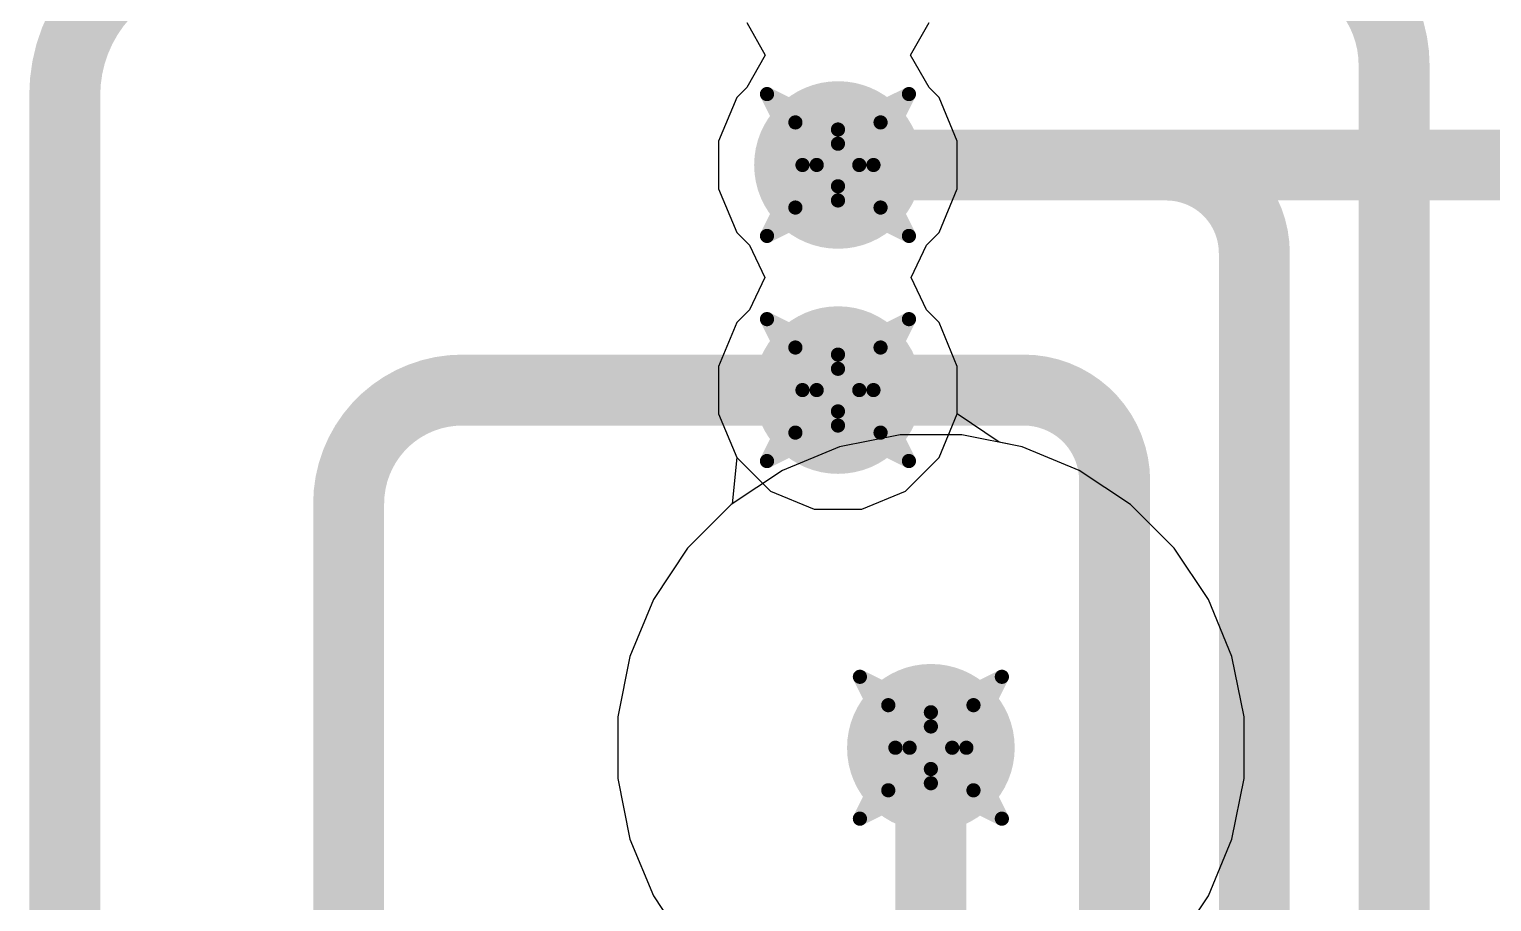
# Model space of a CAD drawing. Header units: inches. Extents: x -2 to 5376, y -4 to 5426.
# Drawn here: x 72.52 to 77.75, y 36.67 to 39.8 of the extents above; entities that cross this region are included whole.
import ezdxf

# ---------------------------------------------------------------- set-up
doc = ezdxf.new("R2010")
doc.units = ezdxf.units.IN
for name, color, linetype in [('Bottom Layer', 5, 'Continuous'), ('Drill Drawing', 1, 'Continuous'), ('Layer 1', 16, 'Continuous'), ('Layer 2', 76, 'Continuous'), ('Top Layer', 1, 'Continuous'), ('Via Holes', 16, 'Continuous')]:
    doc.layers.add(name, color=color, linetype=linetype)

msp = doc.modelspace()

# ---------------------------------------------------------------- hatches: boundary and pattern name
at = {"layer": 'Bottom Layer'}
h = msp.add_hatch(color=5, dxfattribs=at)
edge = h.paths.add_edge_path()
edge.add_arc((75.411, 39.3124), 0.3, 0, 360)
h = msp.add_hatch(color=5, dxfattribs=at)
edge = h.paths.add_edge_path()
edge.add_arc((75.411, 38.5065), 0.3, 0, 360)
h = msp.add_hatch(color=5, dxfattribs=at)
edge = h.paths.add_edge_path()
edge.add_arc((75.7435, 37.2259), 0.3, 0, 360)
at = {"layer": 'Layer 1'}
h = msp.add_hatch(color=16, dxfattribs=at)
edge = h.paths.add_edge_path()
edge.add_arc((75.411, 39.3124), 0.3, 0, 360)
h = msp.add_hatch(color=16, dxfattribs=at)
edge = h.paths.add_edge_path()
edge.add_arc((75.411, 38.5065), 0.3, 0, 360)
h = msp.add_hatch(color=16, dxfattribs=at)
edge = h.paths.add_edge_path()
edge.add_arc((75.7435, 37.2259), 0.3, 0, 360)
at = {"layer": 'Layer 2'}
h = msp.add_hatch(color=76, dxfattribs=at)
edge = h.paths.add_edge_path()
edge.add_arc((75.411, 39.3124), 0.3, 0, 360)
h = msp.add_hatch(color=76, dxfattribs=at)
edge = h.paths.add_edge_path()
edge.add_arc((75.411, 38.5065), 0.3, 0, 360)
h = msp.add_hatch(color=76, dxfattribs=at)
edge = h.paths.add_edge_path()
edge.add_arc((75.7435, 37.2259), 0.3, 0, 360)
at = {"layer": 'Top Layer'}
h = msp.add_hatch(color=1, dxfattribs=at)
edge = h.paths.add_edge_path()
edge.add_arc((75.411, 39.3124), 0.3, 0, 360)
h = msp.add_hatch(color=1, dxfattribs=at)
edge = h.paths.add_edge_path()
edge.add_arc((75.411, 38.5065), 0.3, 0, 360)
h = msp.add_hatch(color=1, dxfattribs=at)
edge = h.paths.add_edge_path()
edge.add_arc((75.7435, 37.2259), 0.3, 0, 360)
at = {"layer": 'Via Holes'}
h = msp.add_hatch(color=7, dxfattribs=at)
edge = h.paths.add_edge_path()
edge.add_arc((75.411, 39.3124), 0.15, 0, 360)
h = msp.add_hatch(color=7, dxfattribs=at)
edge = h.paths.add_edge_path()
edge.add_arc((75.411, 38.5065), 0.15, 0, 360)
h = msp.add_hatch(color=7, dxfattribs=at)
edge = h.paths.add_edge_path()
edge.add_arc((75.7435, 37.2259), 0.15, 0, 360)

# ---------------------------------------------------------------- linework, layer by layer
at = {"layer": 'Bottom Layer'}
for points in [[(72.644, 39.5615, 0.254, 0.254, -0.414214), (73.1822, 40.0997, 0.254, 0.254, 0)], [(72.644, 31.6777, 0.254, 0.254, 0), (72.644, 39.5615, 0.254, 0.254, 0)], [(75.411, 39.3124, 0.254, 0.254, 0), (96.0465, 39.3124, 0.254, 0.254, 0)], [(73.66, 38.1, 0.254, 0.254, -0.414214), (74.0665, 38.5065, 0.254, 0.254, 0)], [(74.0665, 38.5065, 0.254, 0.254, 0), (75.411, 38.5065, 0.254, 0.254, 0)], [(73.66, 33.3272, 0.254, 0.254, 0), (73.66, 38.1, 0.254, 0.254, 0)]]:
    msp.add_lwpolyline(points, format="xyseb", dxfattribs=at)
for points in [[(72.5805, 39.5615, 0.127, 0.127, 1), (72.7075, 39.5615, 0.127, 0.127, 1)], [(72.5805, 39.5615, 0.127, 0.127, 1), (72.7075, 39.5615, 0.127, 0.127, 1)], [(75.3475, 39.3124, 0.127, 0.127, 1), (75.4745, 39.3124, 0.127, 0.127, 1)], [(74.003, 38.5065, 0.127, 0.127, 1), (74.13, 38.5065, 0.127, 0.127, 1)], [(74.003, 38.5065, 0.127, 0.127, 1), (74.13, 38.5065, 0.127, 0.127, 1)], [(75.3475, 38.5065, 0.127, 0.127, 1), (75.4745, 38.5065, 0.127, 0.127, 1)], [(73.5965, 38.1, 0.127, 0.127, 1), (73.7235, 38.1, 0.127, 0.127, 1)], [(73.5965, 38.1, 0.127, 0.127, 1), (73.7235, 38.1, 0.127, 0.127, 1)]]:
    msp.add_lwpolyline(points, format="xyseb", close=True, dxfattribs=at)
at = {"layer": 'Drill Drawing'}
for points in [[(75.157, 39.5664, 0.0508, 0.0508, 0), (75.411, 39.4394, 0.0508, 0.0508, 0)], [(75.157, 39.5664, 0.0508, 0.0508, 0), (75.284, 39.3124, 0.0508, 0.0508, 0)], [(75.411, 39.4394, 0.0508, 0.0508, 0), (75.665, 39.5664, 0.0508, 0.0508, 0)], [(75.538, 39.3124, 0.0508, 0.0508, 0), (75.665, 39.5664, 0.0508, 0.0508, 0)], [(75.2586, 39.4648, 0.0508, 0.0508, 0), (75.411, 39.3886, 0.0508, 0.0508, 0)], [(75.2586, 39.4648, 0.0508, 0.0508, 0), (75.3348, 39.3124, 0.0508, 0.0508, 0)], [(75.411, 39.3886, 0.0508, 0.0508, 0), (75.5634, 39.4648, 0.0508, 0.0508, 0)], [(75.4872, 39.3124, 0.0508, 0.0508, 0), (75.5634, 39.4648, 0.0508, 0.0508, 0)], [(75.157, 39.0584, 0.0508, 0.0508, 0), (75.284, 39.3124, 0.0508, 0.0508, 0)], [(75.2586, 39.16, 0.0508, 0.0508, 0), (75.3348, 39.3124, 0.0508, 0.0508, 0)], [(75.4872, 39.3124, 0.0508, 0.0508, 0), (75.5634, 39.16, 0.0508, 0.0508, 0)], [(75.538, 39.3124, 0.0508, 0.0508, 0), (75.665, 39.0584, 0.0508, 0.0508, 0)], [(75.2586, 39.16, 0.0508, 0.0508, 0), (75.411, 39.2362, 0.0508, 0.0508, 0)], [(75.411, 39.2362, 0.0508, 0.0508, 0), (75.5634, 39.16, 0.0508, 0.0508, 0)], [(75.157, 39.0584, 0.0508, 0.0508, 0), (75.411, 39.1854, 0.0508, 0.0508, 0)], [(75.411, 39.1854, 0.0508, 0.0508, 0), (75.665, 39.0584, 0.0508, 0.0508, 0)], [(75.157, 38.7605, 0.0508, 0.0508, 0), (75.411, 38.6335, 0.0508, 0.0508, 0)], [(75.157, 38.7605, 0.0508, 0.0508, 0), (75.284, 38.5065, 0.0508, 0.0508, 0)], [(75.411, 38.6335, 0.0508, 0.0508, 0), (75.665, 38.7605, 0.0508, 0.0508, 0)], [(75.538, 38.5065, 0.0508, 0.0508, 0), (75.665, 38.7605, 0.0508, 0.0508, 0)], [(75.2586, 38.6589, 0.0508, 0.0508, 0), (75.411, 38.5827, 0.0508, 0.0508, 0)], [(75.2586, 38.6589, 0.0508, 0.0508, 0), (75.3348, 38.5065, 0.0508, 0.0508, 0)], [(75.411, 38.5827, 0.0508, 0.0508, 0), (75.5634, 38.6589, 0.0508, 0.0508, 0)], [(75.4872, 38.5065, 0.0508, 0.0508, 0), (75.5634, 38.6589, 0.0508, 0.0508, 0)], [(75.157, 38.2525, 0.0508, 0.0508, 0), (75.284, 38.5065, 0.0508, 0.0508, 0)], [(75.2586, 38.3541, 0.0508, 0.0508, 0), (75.3348, 38.5065, 0.0508, 0.0508, 0)], [(75.4872, 38.5065, 0.0508, 0.0508, 0), (75.5634, 38.3541, 0.0508, 0.0508, 0)], [(75.538, 38.5065, 0.0508, 0.0508, 0), (75.665, 38.2525, 0.0508, 0.0508, 0)], [(75.2586, 38.3541, 0.0508, 0.0508, 0), (75.411, 38.4303, 0.0508, 0.0508, 0)], [(75.411, 38.4303, 0.0508, 0.0508, 0), (75.5634, 38.3541, 0.0508, 0.0508, 0)], [(75.157, 38.2525, 0.0508, 0.0508, 0), (75.411, 38.3795, 0.0508, 0.0508, 0)], [(75.411, 38.3795, 0.0508, 0.0508, 0), (75.665, 38.2525, 0.0508, 0.0508, 0)], [(75.4895, 37.4799, 0.0508, 0.0508, 0), (75.7435, 37.3529, 0.0508, 0.0508, 0)], [(75.4895, 37.4799, 0.0508, 0.0508, 0), (75.6165, 37.2259, 0.0508, 0.0508, 0)], [(75.7435, 37.3529, 0.0508, 0.0508, 0), (75.9975, 37.4799, 0.0508, 0.0508, 0)], [(75.8705, 37.2259, 0.0508, 0.0508, 0), (75.9975, 37.4799, 0.0508, 0.0508, 0)], [(75.5911, 37.3783, 0.0508, 0.0508, 0), (75.7435, 37.3021, 0.0508, 0.0508, 0)], [(75.5911, 37.3783, 0.0508, 0.0508, 0), (75.6673, 37.2259, 0.0508, 0.0508, 0)], [(75.7435, 37.3021, 0.0508, 0.0508, 0), (75.8959, 37.3783, 0.0508, 0.0508, 0)], [(75.8197, 37.2259, 0.0508, 0.0508, 0), (75.8959, 37.3783, 0.0508, 0.0508, 0)], [(75.4895, 36.9719, 0.0508, 0.0508, 0), (75.6165, 37.2259, 0.0508, 0.0508, 0)], [(75.5911, 37.0735, 0.0508, 0.0508, 0), (75.6673, 37.2259, 0.0508, 0.0508, 0)], [(75.8197, 37.2259, 0.0508, 0.0508, 0), (75.8959, 37.0735, 0.0508, 0.0508, 0)], [(75.8705, 37.2259, 0.0508, 0.0508, 0), (75.9975, 36.9719, 0.0508, 0.0508, 0)], [(75.5911, 37.0735, 0.0508, 0.0508, 0), (75.7435, 37.1497, 0.0508, 0.0508, 0)], [(75.7435, 37.1497, 0.0508, 0.0508, 0), (75.8959, 37.0735, 0.0508, 0.0508, 0)], [(75.4895, 36.9719, 0.0508, 0.0508, 0), (75.7435, 37.0989, 0.0508, 0.0508, 0)], [(75.7435, 37.0989, 0.0508, 0.0508, 0), (75.9975, 36.9719, 0.0508, 0.0508, 0)]]:
    msp.add_lwpolyline(points, format="xyseb", dxfattribs=at)
for points in [[(75.1443, 39.5664, 0.0254, 0.0254, 1), (75.1697, 39.5664, 0.0254, 0.0254, 1)], [(75.1443, 39.5664, 0.0254, 0.0254, 1), (75.1697, 39.5664, 0.0254, 0.0254, 1)], [(75.6523, 39.5664, 0.0254, 0.0254, 1), (75.6777, 39.5664, 0.0254, 0.0254, 1)], [(75.6523, 39.5664, 0.0254, 0.0254, 1), (75.6777, 39.5664, 0.0254, 0.0254, 1)], [(75.2459, 39.4648, 0.0254, 0.0254, 1), (75.2713, 39.4648, 0.0254, 0.0254, 1)], [(75.2459, 39.4648, 0.0254, 0.0254, 1), (75.2713, 39.4648, 0.0254, 0.0254, 1)], [(75.3983, 39.4394, 0.0254, 0.0254, 1), (75.4237, 39.4394, 0.0254, 0.0254, 1)], [(75.3983, 39.4394, 0.0254, 0.0254, 1), (75.4237, 39.4394, 0.0254, 0.0254, 1)], [(75.5507, 39.4648, 0.0254, 0.0254, 1), (75.5761, 39.4648, 0.0254, 0.0254, 1)], [(75.5507, 39.4648, 0.0254, 0.0254, 1), (75.5761, 39.4648, 0.0254, 0.0254, 1)], [(75.3983, 39.3886, 0.0254, 0.0254, 1), (75.4237, 39.3886, 0.0254, 0.0254, 1)], [(75.3983, 39.3886, 0.0254, 0.0254, 1), (75.4237, 39.3886, 0.0254, 0.0254, 1)], [(75.2713, 39.3124, 0.0254, 0.0254, 1), (75.2967, 39.3124, 0.0254, 0.0254, 1)], [(75.2713, 39.3124, 0.0254, 0.0254, 1), (75.2967, 39.3124, 0.0254, 0.0254, 1)], [(75.3221, 39.3124, 0.0254, 0.0254, 1), (75.3475, 39.3124, 0.0254, 0.0254, 1)], [(75.3221, 39.3124, 0.0254, 0.0254, 1), (75.3475, 39.3124, 0.0254, 0.0254, 1)], [(75.4745, 39.3124, 0.0254, 0.0254, 1), (75.4999, 39.3124, 0.0254, 0.0254, 1)], [(75.4745, 39.3124, 0.0254, 0.0254, 1), (75.4999, 39.3124, 0.0254, 0.0254, 1)], [(75.5253, 39.3124, 0.0254, 0.0254, 1), (75.5507, 39.3124, 0.0254, 0.0254, 1)], [(75.5253, 39.3124, 0.0254, 0.0254, 1), (75.5507, 39.3124, 0.0254, 0.0254, 1)], [(75.3983, 39.2362, 0.0254, 0.0254, 1), (75.4237, 39.2362, 0.0254, 0.0254, 1)], [(75.3983, 39.2362, 0.0254, 0.0254, 1), (75.4237, 39.2362, 0.0254, 0.0254, 1)], [(75.3983, 39.1854, 0.0254, 0.0254, 1), (75.4237, 39.1854, 0.0254, 0.0254, 1)], [(75.3983, 39.1854, 0.0254, 0.0254, 1), (75.4237, 39.1854, 0.0254, 0.0254, 1)], [(75.2459, 39.16, 0.0254, 0.0254, 1), (75.2713, 39.16, 0.0254, 0.0254, 1)], [(75.2459, 39.16, 0.0254, 0.0254, 1), (75.2713, 39.16, 0.0254, 0.0254, 1)], [(75.5507, 39.16, 0.0254, 0.0254, 1), (75.5761, 39.16, 0.0254, 0.0254, 1)], [(75.5507, 39.16, 0.0254, 0.0254, 1), (75.5761, 39.16, 0.0254, 0.0254, 1)], [(75.1443, 39.0584, 0.0254, 0.0254, 1), (75.1697, 39.0584, 0.0254, 0.0254, 1)], [(75.1443, 39.0584, 0.0254, 0.0254, 1), (75.1697, 39.0584, 0.0254, 0.0254, 1)], [(75.6523, 39.0584, 0.0254, 0.0254, 1), (75.6777, 39.0584, 0.0254, 0.0254, 1)], [(75.6523, 39.0584, 0.0254, 0.0254, 1), (75.6777, 39.0584, 0.0254, 0.0254, 1)], [(75.1443, 38.7605, 0.0254, 0.0254, 1), (75.1697, 38.7605, 0.0254, 0.0254, 1)], [(75.1443, 38.7605, 0.0254, 0.0254, 1), (75.1697, 38.7605, 0.0254, 0.0254, 1)], [(75.6523, 38.7605, 0.0254, 0.0254, 1), (75.6777, 38.7605, 0.0254, 0.0254, 1)], [(75.6523, 38.7605, 0.0254, 0.0254, 1), (75.6777, 38.7605, 0.0254, 0.0254, 1)], [(75.2459, 38.6589, 0.0254, 0.0254, 1), (75.2713, 38.6589, 0.0254, 0.0254, 1)], [(75.2459, 38.6589, 0.0254, 0.0254, 1), (75.2713, 38.6589, 0.0254, 0.0254, 1)], [(75.5507, 38.6589, 0.0254, 0.0254, 1), (75.5761, 38.6589, 0.0254, 0.0254, 1)], [(75.5507, 38.6589, 0.0254, 0.0254, 1), (75.5761, 38.6589, 0.0254, 0.0254, 1)], [(75.3983, 38.6335, 0.0254, 0.0254, 1), (75.4237, 38.6335, 0.0254, 0.0254, 1)], [(75.3983, 38.6335, 0.0254, 0.0254, 1), (75.4237, 38.6335, 0.0254, 0.0254, 1)], [(75.3983, 38.5827, 0.0254, 0.0254, 1), (75.4237, 38.5827, 0.0254, 0.0254, 1)], [(75.3983, 38.5827, 0.0254, 0.0254, 1), (75.4237, 38.5827, 0.0254, 0.0254, 1)], [(75.2713, 38.5065, 0.0254, 0.0254, 1), (75.2967, 38.5065, 0.0254, 0.0254, 1)], [(75.2713, 38.5065, 0.0254, 0.0254, 1), (75.2967, 38.5065, 0.0254, 0.0254, 1)], [(75.3221, 38.5065, 0.0254, 0.0254, 1), (75.3475, 38.5065, 0.0254, 0.0254, 1)], [(75.3221, 38.5065, 0.0254, 0.0254, 1), (75.3475, 38.5065, 0.0254, 0.0254, 1)], [(75.4745, 38.5065, 0.0254, 0.0254, 1), (75.4999, 38.5065, 0.0254, 0.0254, 1)], [(75.4745, 38.5065, 0.0254, 0.0254, 1), (75.4999, 38.5065, 0.0254, 0.0254, 1)], [(75.5253, 38.5065, 0.0254, 0.0254, 1), (75.5507, 38.5065, 0.0254, 0.0254, 1)], [(75.5253, 38.5065, 0.0254, 0.0254, 1), (75.5507, 38.5065, 0.0254, 0.0254, 1)], [(75.3983, 38.4303, 0.0254, 0.0254, 1), (75.4237, 38.4303, 0.0254, 0.0254, 1)], [(75.3983, 38.4303, 0.0254, 0.0254, 1), (75.4237, 38.4303, 0.0254, 0.0254, 1)], [(75.2459, 38.3541, 0.0254, 0.0254, 1), (75.2713, 38.3541, 0.0254, 0.0254, 1)], [(75.2459, 38.3541, 0.0254, 0.0254, 1), (75.2713, 38.3541, 0.0254, 0.0254, 1)], [(75.3983, 38.3795, 0.0254, 0.0254, 1), (75.4237, 38.3795, 0.0254, 0.0254, 1)], [(75.3983, 38.3795, 0.0254, 0.0254, 1), (75.4237, 38.3795, 0.0254, 0.0254, 1)], [(75.5507, 38.3541, 0.0254, 0.0254, 1), (75.5761, 38.3541, 0.0254, 0.0254, 1)], [(75.5507, 38.3541, 0.0254, 0.0254, 1), (75.5761, 38.3541, 0.0254, 0.0254, 1)], [(75.1443, 38.2525, 0.0254, 0.0254, 1), (75.1697, 38.2525, 0.0254, 0.0254, 1)], [(75.1443, 38.2525, 0.0254, 0.0254, 1), (75.1697, 38.2525, 0.0254, 0.0254, 1)], [(75.6523, 38.2525, 0.0254, 0.0254, 1), (75.6777, 38.2525, 0.0254, 0.0254, 1)], [(75.6523, 38.2525, 0.0254, 0.0254, 1), (75.6777, 38.2525, 0.0254, 0.0254, 1)], [(75.4768, 37.4799, 0.0254, 0.0254, 1), (75.5022, 37.4799, 0.0254, 0.0254, 1)], [(75.4768, 37.4799, 0.0254, 0.0254, 1), (75.5022, 37.4799, 0.0254, 0.0254, 1)], [(75.9848, 37.4799, 0.0254, 0.0254, 1), (76.0102, 37.4799, 0.0254, 0.0254, 1)], [(75.9848, 37.4799, 0.0254, 0.0254, 1), (76.0102, 37.4799, 0.0254, 0.0254, 1)], [(75.5784, 37.3783, 0.0254, 0.0254, 1), (75.6038, 37.3783, 0.0254, 0.0254, 1)], [(75.5784, 37.3783, 0.0254, 0.0254, 1), (75.6038, 37.3783, 0.0254, 0.0254, 1)], [(75.7308, 37.3529, 0.0254, 0.0254, 1), (75.7562, 37.3529, 0.0254, 0.0254, 1)], [(75.7308, 37.3529, 0.0254, 0.0254, 1), (75.7562, 37.3529, 0.0254, 0.0254, 1)], [(75.8832, 37.3783, 0.0254, 0.0254, 1), (75.9086, 37.3783, 0.0254, 0.0254, 1)], [(75.8832, 37.3783, 0.0254, 0.0254, 1), (75.9086, 37.3783, 0.0254, 0.0254, 1)], [(75.7308, 37.3021, 0.0254, 0.0254, 1), (75.7562, 37.3021, 0.0254, 0.0254, 1)], [(75.7308, 37.3021, 0.0254, 0.0254, 1), (75.7562, 37.3021, 0.0254, 0.0254, 1)], [(75.6038, 37.2259, 0.0254, 0.0254, 1), (75.6292, 37.2259, 0.0254, 0.0254, 1)], [(75.6038, 37.2259, 0.0254, 0.0254, 1), (75.6292, 37.2259, 0.0254, 0.0254, 1)], [(75.6546, 37.2259, 0.0254, 0.0254, 1), (75.68, 37.2259, 0.0254, 0.0254, 1)], [(75.6546, 37.2259, 0.0254, 0.0254, 1), (75.68, 37.2259, 0.0254, 0.0254, 1)], [(75.807, 37.2259, 0.0254, 0.0254, 1), (75.8324, 37.2259, 0.0254, 0.0254, 1)], [(75.807, 37.2259, 0.0254, 0.0254, 1), (75.8324, 37.2259, 0.0254, 0.0254, 1)], [(75.8578, 37.2259, 0.0254, 0.0254, 1), (75.8832, 37.2259, 0.0254, 0.0254, 1)], [(75.8578, 37.2259, 0.0254, 0.0254, 1), (75.8832, 37.2259, 0.0254, 0.0254, 1)], [(75.7308, 37.1497, 0.0254, 0.0254, 1), (75.7562, 37.1497, 0.0254, 0.0254, 1)], [(75.7308, 37.1497, 0.0254, 0.0254, 1), (75.7562, 37.1497, 0.0254, 0.0254, 1)], [(75.7308, 37.0989, 0.0254, 0.0254, 1), (75.7562, 37.0989, 0.0254, 0.0254, 1)], [(75.7308, 37.0989, 0.0254, 0.0254, 1), (75.7562, 37.0989, 0.0254, 0.0254, 1)], [(75.5784, 37.0735, 0.0254, 0.0254, 1), (75.6038, 37.0735, 0.0254, 0.0254, 1)], [(75.5784, 37.0735, 0.0254, 0.0254, 1), (75.6038, 37.0735, 0.0254, 0.0254, 1)], [(75.8832, 37.0735, 0.0254, 0.0254, 1), (75.9086, 37.0735, 0.0254, 0.0254, 1)], [(75.8832, 37.0735, 0.0254, 0.0254, 1), (75.9086, 37.0735, 0.0254, 0.0254, 1)], [(75.4768, 36.9719, 0.0254, 0.0254, 1), (75.5022, 36.9719, 0.0254, 0.0254, 1)], [(75.4768, 36.9719, 0.0254, 0.0254, 1), (75.5022, 36.9719, 0.0254, 0.0254, 1)], [(75.9848, 36.9719, 0.0254, 0.0254, 1), (76.0102, 36.9719, 0.0254, 0.0254, 1)], [(75.9848, 36.9719, 0.0254, 0.0254, 1), (76.0102, 36.9719, 0.0254, 0.0254, 1)]]:
    msp.add_lwpolyline(points, format="xyseb", close=True, dxfattribs=at)
at = {"layer": 'Layer 1'}
for p, q in [((75.0846, 39.8222), (75.151, 39.706)), ((75.6709, 39.706), (75.7373, 39.8222)), ((75.151, 39.706), (75.0846, 39.5899)), ((75.7373, 39.5899), (75.6709, 39.706)), ((75.0846, 39.5899), (75.049, 39.5542)), ((75.7729, 39.5542), (75.7373, 39.5899)), ((75.049, 39.5542), (74.984, 39.3973)), ((75.838, 39.3973), (75.7729, 39.5542)), ((74.984, 39.3973), (74.984, 39.2274)), ((75.838, 39.2274), (75.838, 39.3973)), ((74.984, 39.2274), (75.049, 39.0705)), ((75.7729, 39.0705), (75.838, 39.2274)), ((75.049, 39.0705), (75.0939, 39.0256)), ((75.728, 39.0256), (75.7729, 39.0705)), ((75.0939, 39.0256), (75.1495, 38.9094)), ((75.6724, 38.9094), (75.728, 39.0256)), ((75.1495, 38.9094), (75.0939, 38.7933)), ((75.728, 38.7933), (75.6724, 38.9094)), ((75.0939, 38.7933), (75.049, 38.7484)), ((75.7729, 38.7484), (75.728, 38.7933)), ((75.049, 38.7484), (74.984, 38.5914)), ((75.838, 38.5914), (75.7729, 38.7484)), ((74.984, 38.5914), (74.984, 38.4215)), ((75.838, 38.4215), (75.838, 38.5914)), ((74.984, 38.4215), (75.049, 38.2646)), ((75.9882, 38.3197), (75.838, 38.4215)), ((75.6331, 38.3465), (75.4166, 38.3034)), ((75.7435, 38.3465), (75.6331, 38.3465)), ((75.8538, 38.3465), (75.7435, 38.3465)), ((76.0703, 38.3034), (75.8538, 38.3465)), ((76.0703, 38.3034), (75.9882, 38.3197)), ((75.049, 38.2646), (75.0326, 38.0986)), ((75.4166, 38.3034), (75.2126, 38.2189)), ((76.2743, 38.2189), (76.0703, 38.3034)), ((76.2743, 38.2189), (76.0703, 38.3034)), ((75.2126, 38.2189), (75.0291, 38.0963)), ((76.4578, 38.0963), (76.2743, 38.2189)), ((76.4578, 38.0963), (76.2743, 38.2189)), ((75.0291, 38.0963), (74.873, 37.9402)), ((75.0291, 38.0963), (74.873, 37.9402)), ((75.0326, 38.0986), (75.0291, 38.0963)), ((76.6139, 37.9402), (76.4578, 38.0963)), ((76.6139, 37.9402), (76.4578, 38.0963)), ((74.873, 37.9402), (74.7504, 37.7567)), ((74.873, 37.9402), (74.7504, 37.7567)), ((76.7365, 37.7567), (76.6139, 37.9402)), ((76.7365, 37.7567), (76.6139, 37.9402)), ((74.7504, 37.7567), (74.6659, 37.5527)), ((74.7504, 37.7567), (74.6659, 37.5527)), ((76.821, 37.5527), (76.7365, 37.7567)), ((76.821, 37.5527), (76.7365, 37.7567)), ((74.6659, 37.5527), (74.6228, 37.3362)), ((74.6659, 37.5527), (74.6228, 37.3362)), ((76.8641, 37.3362), (76.821, 37.5527)), ((76.8641, 37.3362), (76.821, 37.5527)), ((74.6228, 37.3362), (74.6228, 37.2259)), ((74.6228, 37.3362), (74.6228, 37.1155)), ((76.8641, 37.2259), (76.8641, 37.3362)), ((76.8641, 37.1155), (76.8641, 37.3362)), ((74.6228, 37.2259), (74.6228, 37.2259)), ((74.6228, 37.2259), (74.6228, 37.1155)), ((76.8641, 37.1155), (76.8641, 37.2259)), ((74.6228, 37.1155), (74.6659, 36.899)), ((74.6228, 37.1155), (74.6659, 36.899)), ((76.821, 36.899), (76.8641, 37.1155)), ((76.821, 36.899), (76.8641, 37.1155)), ((74.6659, 36.899), (74.7504, 36.6951)), ((74.6659, 36.899), (74.7504, 36.6951)), ((76.7365, 36.6951), (76.821, 36.899)), ((76.7365, 36.6951), (76.821, 36.899)), ((74.7504, 36.6951), (74.873, 36.5115)), ((74.7504, 36.6951), (74.8155, 36.5977)), ((76.6139, 36.5115), (76.7365, 36.6951)), ((76.6139, 36.5115), (76.7365, 36.6951))]:
    msp.add_line(p, q, dxfattribs=at)
at = {"layer": 'Layer 2'}
for p, q in [((75.0846, 39.8222), (75.151, 39.706)), ((75.6709, 39.706), (75.7373, 39.8222)), ((75.151, 39.706), (75.0846, 39.5899)), ((75.7373, 39.5899), (75.6709, 39.706)), ((75.0846, 39.5899), (75.049, 39.5542)), ((75.7729, 39.5542), (75.7373, 39.5899)), ((75.049, 39.5542), (74.984, 39.3973)), ((75.838, 39.3973), (75.7729, 39.5542)), ((74.984, 39.3973), (74.984, 39.2274)), ((75.838, 39.2274), (75.838, 39.3973)), ((74.984, 39.2274), (75.049, 39.0705)), ((75.7729, 39.0705), (75.838, 39.2274)), ((75.049, 39.0705), (75.0939, 39.0256)), ((75.728, 39.0256), (75.7729, 39.0705)), ((75.0939, 39.0256), (75.1495, 38.9094)), ((75.6724, 38.9094), (75.728, 39.0256)), ((75.1495, 38.9094), (75.0939, 38.7933)), ((75.728, 38.7933), (75.6724, 38.9094)), ((75.0939, 38.7933), (75.049, 38.7484)), ((75.7729, 38.7484), (75.728, 38.7933)), ((75.049, 38.7484), (74.984, 38.5914)), ((75.838, 38.5914), (75.7729, 38.7484)), ((74.984, 38.5914), (74.984, 38.4215)), ((75.838, 38.4215), (75.838, 38.5914)), ((74.984, 38.4215), (75.049, 38.2646)), ((75.7729, 38.2646), (75.838, 38.4215)), ((75.049, 38.2646), (75.1691, 38.1445)), ((75.6528, 38.1445), (75.7729, 38.2646)), ((75.1691, 38.1445), (75.326, 38.0795)), ((75.4959, 38.0795), (75.6528, 38.1445)), ((75.326, 38.0795), (75.4959, 38.0795))]:
    msp.add_line(p, q, dxfattribs=at)
at = {"layer": 'Top Layer'}
for points in [[(76.9717, 40.0997, 0.254, 0.254, -0.414214), (77.4011, 39.6703, 0.254, 0.254, 0)], [(77.4011, 36.2705, 0.254, 0.254, 0), (77.4011, 39.6703, 0.254, 0.254, 0)], [(75.411, 39.3124, 0.254, 0.254, 0), (76.586, 39.3124, 0.254, 0.254, 0)], [(76.586, 39.3124, 0.254, 0.254, -0.414214), (76.9009, 38.9975, 0.254, 0.254, 0)], [(76.9009, 38.8549, 0.254, 0.254, 0), (76.9009, 38.9975, 0.254, 0.254, 0)], [(76.9009, 36.2705, 0.254, 0.254, 0), (76.9009, 38.8549, 0.254, 0.254, 0)], [(75.411, 38.5065, 0.254, 0.254, 0), (76.076, 38.5065, 0.254, 0.254, 0)], [(76.076, 38.5065, 0.254, 0.254, -0.414214), (76.4011, 38.1814, 0.254, 0.254, 0)], [(76.4011, 36.2705, 0.254, 0.254, 0), (76.4011, 38.1814, 0.254, 0.254, 0)], [(75.7435, 35.6129, 0.254, 0.254, 0), (75.7435, 37.2259, 0.254, 0.254, 0)]]:
    msp.add_lwpolyline(points, format="xyseb", dxfattribs=at)
for points in [[(77.3376, 39.6703, 0.127, 0.127, 1), (77.4646, 39.6703, 0.127, 0.127, 1)], [(77.3376, 39.6703, 0.127, 0.127, 1), (77.4646, 39.6703, 0.127, 0.127, 1)], [(75.3475, 39.3124, 0.127, 0.127, 1), (75.4745, 39.3124, 0.127, 0.127, 1)], [(76.5225, 39.3124, 0.127, 0.127, 1), (76.6495, 39.3124, 0.127, 0.127, 1)], [(76.5225, 39.3124, 0.127, 0.127, 1), (76.6495, 39.3124, 0.127, 0.127, 1)], [(76.8374, 38.9975, 0.127, 0.127, 1), (76.9644, 38.9975, 0.127, 0.127, 1)], [(76.8374, 38.9975, 0.127, 0.127, 1), (76.9644, 38.9975, 0.127, 0.127, 1)], [(76.8374, 38.8549, 0.127, 0.127, 1), (76.9644, 38.8549, 0.127, 0.127, 1)], [(76.8374, 38.8549, 0.127, 0.127, 1), (76.9644, 38.8549, 0.127, 0.127, 1)], [(75.3475, 38.5065, 0.127, 0.127, 1), (75.4745, 38.5065, 0.127, 0.127, 1)], [(76.0125, 38.5065, 0.127, 0.127, 1), (76.1395, 38.5065, 0.127, 0.127, 1)], [(76.0125, 38.5065, 0.127, 0.127, 1), (76.1395, 38.5065, 0.127, 0.127, 1)], [(76.3376, 38.1814, 0.127, 0.127, 1), (76.4646, 38.1814, 0.127, 0.127, 1)], [(76.3376, 38.1814, 0.127, 0.127, 1), (76.4646, 38.1814, 0.127, 0.127, 1)], [(75.68, 37.2259, 0.127, 0.127, 1), (75.807, 37.2259, 0.127, 0.127, 1)]]:
    msp.add_lwpolyline(points, format="xyseb", close=True, dxfattribs=at)

doc.saveas('drawing.dxf')
